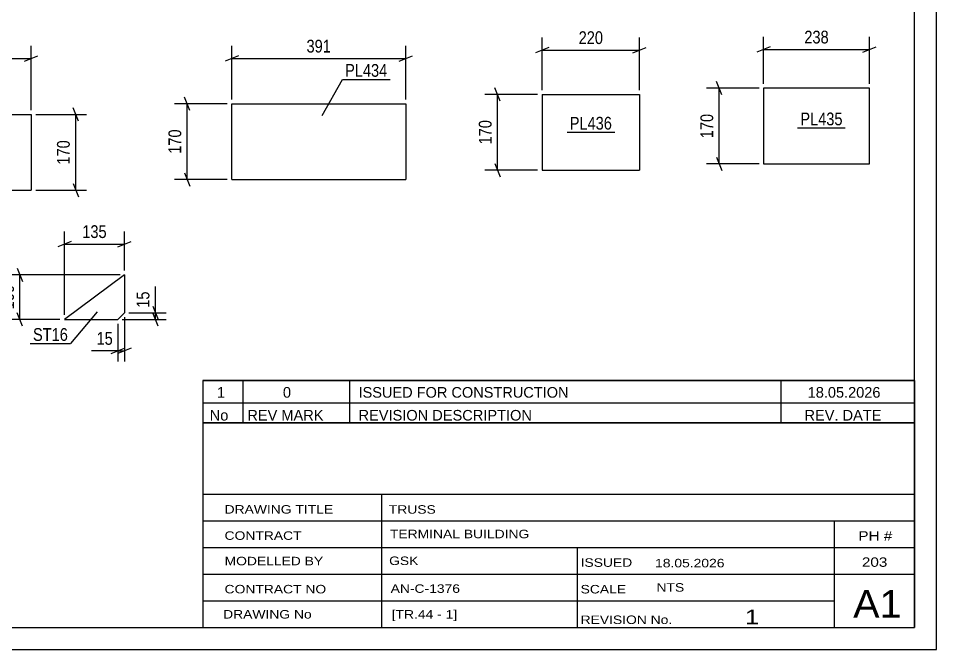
# Model space of a CAD drawing. Header units: millimetres. Extents: x 0 to 420, y 0 to 297.
# Drawn here: x 213.5 to 420, y 0 to 142.1 of the extents above; entities that cross this region are included whole.
import ezdxf

# ---------------------------------------------------------------- set-up
doc = ezdxf.new("R2010")
doc.units = ezdxf.units.MM
doc.styles.add('Arial Narrow', font='ARIALN.TTF', dxfattribs={"height": 0.2})

# ---------------------------------------------------------------- blocks, each defined once
blk = doc.blocks.new('Unknown-283123132-1133')
at = {"color": 5, "linetype": 'Continuous'}
for p, q in [((420, 0), (420, 297)), ((415, 5), (415, 292)), ((5, 5), (415, 5)), ((0, 0), (420, 0))]:
    blk.add_line(p, q, dxfattribs=at)
blk = doc.blocks.new('Part-283123132-3896 - 3880')
at = {"color": 2, "linetype": 'Continuous'}
for p, q in [((261.48, 105.83), (261.48, 122.83)), ((261.48, 122.83), (300.62, 122.83)), ((300.62, 122.83), (300.62, 105.83)), ((261.48, 105.83), (300.62, 105.83))]:
    blk.add_line(p, q, dxfattribs=at)
blk = doc.blocks.new('Part-283123132-3852 - 3836')
at = {"color": 2, "linetype": 'Continuous'}
for p, q in [((176.31, 120.39), (176.31, 103.39)), ((176.31, 120.39), (196.31, 120.39)), ((196.41, 120.39), (216.41, 120.39)), ((216.41, 120.39), (216.41, 103.39)), ((176.31, 103.39), (196.31, 103.39)), ((196.41, 103.39), (216.41, 103.39))]:
    blk.add_line(p, q, dxfattribs=at)
blk = doc.blocks.new('Part-283123132-3809 - 3795')
at = {"color": 2, "linetype": 'Continuous'}
for p, q in [((331.27, 124.93), (331.27, 107.93)), ((331.27, 124.93), (353.22, 124.93)), ((353.22, 124.93), (353.22, 107.93)), ((331.27, 107.93), (353.22, 107.93))]:
    blk.add_line(p, q, dxfattribs=at)
blk = doc.blocks.new('Part-283123132-3768 - 3754')
at = {"color": 2, "linetype": 'Continuous'}
for p, q in [((381.1, 126.32), (381.1, 109.32)), ((404.88, 126.32), (381.1, 126.32)), ((404.88, 109.32), (404.88, 126.32)), ((381.1, 109.32), (404.88, 109.32))]:
    blk.add_line(p, q, dxfattribs=at)
blk = doc.blocks.new('Part-283123132-3416 - 3400')
at = {"color": 2, "linetype": 'Continuous'}
for p, q in [((237.37, 84.32), (223.87, 74.32)), ((237.37, 84.32), (237.37, 75.82)), ((235.87, 74.32), (237.37, 75.82)), ((223.87, 74.32), (235.87, 74.32))]:
    blk.add_line(p, q, dxfattribs=at)
blk = doc.blocks.new('StraightDimension-283123132-3898 - 3880')
at = {"color": 7, "linetype": 'Continuous'}
for p, q in [((261.48, 123.83), (261.48, 135.87)), ((300.62, 123.83), (300.62, 135.87)), ((262.98, 133.62), (259.98, 132.42)), ((261.48, 133.02), (300.62, 133.02)), ((299.12, 132.42), (302.12, 133.62))]:
    blk.add_line(p, q, dxfattribs=at)
at = {"color": 0}
blk.add_wipeout([(284.39, 133.77), (284.39, 137.97), (277.71, 137.97), (277.71, 133.77)], dxfattribs=at)
at = {"color": 3, "style": 'Arial Narrow'}
blk.add_text('391', height=2.863, dxfattribs=at).set_placement((278.31, 134.37))
blk = doc.blocks.new('StraightDimension-283123132-3909 - 3880')
at = {"color": 7, "linetype": 'Continuous'}
for p, q in [((252.08, 121.33), (250.88, 124.33)), ((260.48, 122.83), (248.63, 122.83)), ((251.48, 105.83), (251.48, 122.83)), ((260.48, 105.83), (248.63, 105.83)), ((250.88, 107.33), (252.08, 104.33))]:
    blk.add_line(p, q, dxfattribs=at)
at = {"color": 0}
blk.add_wipeout([(250.73, 117.68), (246.53, 117.68), (246.53, 110.99), (250.73, 110.99)], dxfattribs=at)
at = {"color": 3, "style": 'Arial Narrow'}
blk.add_text('170', height=2.863, rotation=90.0002, dxfattribs=at).set_placement((250.13, 111.59))
blk = doc.blocks.new('StraightDimension-283123132-3855 - 3836')
at = {"color": 7, "linetype": 'Continuous'}
for p, q in [((227.01, 118.89), (225.81, 121.89)), ((217.41, 120.39), (228.81, 120.39)), ((226.41, 103.39), (226.41, 120.39)), ((217.41, 103.39), (228.81, 103.39)), ((225.81, 104.89), (227.01, 101.89))]:
    blk.add_line(p, q, dxfattribs=at)
at = {"color": 0}
blk.add_wipeout([(225.66, 115.24), (221.46, 115.24), (221.46, 108.55), (225.66, 108.55)], dxfattribs=at)
at = {"color": 3, "style": 'Arial Narrow'}
blk.add_text('170', height=2.863, rotation=90.0002, dxfattribs=at).set_placement((225.06, 109.15))
blk = doc.blocks.new('StraightDimension-283123132-3866 - 3836')
at = {"color": 7, "linetype": 'Continuous'}
for p, q in [((176.31, 121.39), (176.31, 135.86)), ((216.41, 121.39), (216.41, 135.86)), ((177.81, 133.61), (174.81, 132.41)), ((176.31, 133.01), (216.41, 133.01)), ((214.91, 132.41), (217.91, 133.61))]:
    blk.add_line(p, q, dxfattribs=at)
at = {"color": 0}
blk.add_wipeout([(199.7, 133.76), (199.7, 137.96), (193.02, 137.96), (193.02, 133.76)], dxfattribs=at)
at = {"color": 3, "style": 'Arial Narrow'}
blk.add_text('401', height=2.863, dxfattribs=at).set_placement((193.62, 134.36))
blk = doc.blocks.new('StraightDimension-283123132-3822 - 3795')
at = {"color": 7, "linetype": 'Continuous'}
for p, q in [((321.87, 123.43), (320.67, 126.43)), ((330.27, 124.93), (318.42, 124.93)), ((321.27, 107.93), (321.27, 124.93)), ((330.27, 107.93), (318.42, 107.93)), ((320.67, 109.43), (321.87, 106.43))]:
    blk.add_line(p, q, dxfattribs=at)
at = {"color": 0}
blk.add_wipeout([(320.52, 119.77), (316.32, 119.77), (316.32, 113.09), (320.52, 113.09)], dxfattribs=at)
at = {"color": 3, "style": 'Arial Narrow'}
blk.add_text('170', height=2.863, rotation=90.0002, dxfattribs=at).set_placement((319.92, 113.69))
blk = doc.blocks.new('StraightDimension-283123132-3811 - 3795')
at = {"color": 7, "linetype": 'Continuous'}
for p, q in [((331.27, 125.93), (331.27, 137.78)), ((353.22, 125.93), (353.22, 137.78)), ((332.77, 135.53), (329.77, 134.33)), ((331.27, 134.93), (353.22, 134.93)), ((351.72, 134.33), (354.72, 135.53))]:
    blk.add_line(p, q, dxfattribs=at)
at = {"color": 0}
blk.add_wipeout([(345.59, 135.68), (345.59, 139.88), (338.9, 139.88), (338.9, 135.68)], dxfattribs=at)
at = {"color": 3, "style": 'Arial Narrow'}
blk.add_text('220', height=2.863, dxfattribs=at).set_placement((339.5, 136.28))
blk = doc.blocks.new('StraightDimension-283123132-3770 - 3754')
at = {"color": 7, "linetype": 'Continuous'}
for p, q in [((380.1, 126.32), (368.25, 126.32)), ((371.7, 124.82), (370.5, 127.82)), ((371.1, 109.32), (371.1, 126.32)), ((370.5, 110.82), (371.7, 107.82)), ((380.1, 109.32), (368.25, 109.32))]:
    blk.add_line(p, q, dxfattribs=at)
at = {"color": 0}
blk.add_wipeout([(370.35, 121.17), (366.15, 121.17), (366.15, 114.48), (370.35, 114.48)], dxfattribs=at)
at = {"color": 3, "style": 'Arial Narrow'}
blk.add_text('170', height=2.863, rotation=90.0002, dxfattribs=at).set_placement((369.75, 115.08))
blk = doc.blocks.new('StraightDimension-283123132-3781 - 3754')
at = {"color": 7, "linetype": 'Continuous'}
for p, q in [((381.1, 127.32), (381.1, 137.91)), ((404.88, 127.32), (404.88, 137.91)), ((382.6, 135.66), (379.6, 134.46)), ((381.1, 135.06), (404.88, 135.06)), ((403.38, 134.46), (406.38, 135.66))]:
    blk.add_line(p, q, dxfattribs=at)
at = {"color": 0}
blk.add_wipeout([(396.33, 135.81), (396.33, 140.01), (389.65, 140.01), (389.65, 135.81)], dxfattribs=at)
at = {"color": 3, "style": 'Arial Narrow'}
blk.add_text('238', height=2.863, dxfattribs=at).set_placement((390.25, 136.41))
blk = doc.blocks.new('StraightDimension-283123132-3447 - 3400')
at = {"color": 7, "linetype": 'Continuous'}
for p, q in [((213.27, 85.82), (214.47, 82.82)), ((236.37, 84.32), (211.02, 84.32)), ((213.87, 74.32), (213.87, 84.32)), ((214.47, 72.82), (213.27, 75.82)), ((222.87, 74.32), (211.02, 74.32))]:
    blk.add_line(p, q, dxfattribs=at)
at = {"color": 0}
blk.add_wipeout([(213.12, 82.66), (208.92, 82.66), (208.92, 75.98), (213.12, 75.98)], dxfattribs=at)
at = {"color": 3, "style": 'Arial Narrow'}
blk.add_text('100', height=2.863, rotation=90.0002, dxfattribs=at).set_placement((212.52, 76.58))
blk = doc.blocks.new('StraightDimension-283123132-3432 - 3400')
at = {"color": 7, "linetype": 'Continuous'}
for p, q in [((237.37, 74.82), (237.37, 64.85)), ((235.87, 73.32), (235.87, 64.85)), ((234.37, 66.65), (237.37, 67.85)), ((238.87, 67.85), (235.87, 66.65)), ((235.87, 67.25), (237.37, 67.25))]:
    blk.add_line(p, q, dxfattribs=at)
at = {"color": 0}
blk.add_wipeout([(235.35, 68), (235.35, 72.2), (230.49, 72.2), (230.49, 68)], dxfattribs=at)
at = {"color": 7, "linetype": 'Continuous'}
blk.add_line((235.87, 67.25), (229.97, 67.25), dxfattribs=at)
blk.add_line((235.87, 67.25), (229.97, 67.25), dxfattribs=at)
at = {"color": 3, "style": 'Arial Narrow'}
blk.add_text('15', height=2.863, dxfattribs=at).set_placement((231.09, 68.6))
blk = doc.blocks.new('StraightDimension-283123132-3418 - 3400')
at = {"color": 7, "linetype": 'Continuous'}
for p, q in [((223.87, 75.32), (223.87, 94.13)), ((237.37, 85.32), (237.37, 94.13)), ((225.37, 91.88), (222.37, 90.68)), ((223.87, 91.28), (237.37, 91.28)), ((235.87, 90.68), (238.87, 91.88))]:
    blk.add_line(p, q, dxfattribs=at)
at = {"color": 0}
blk.add_wipeout([(233.97, 92.03), (233.97, 96.23), (227.28, 96.23), (227.28, 92.03)], dxfattribs=at)
at = {"color": 3, "style": 'Arial Narrow'}
blk.add_text('135', height=2.863, dxfattribs=at).set_placement((227.88, 92.63))
blk = doc.blocks.new('StraightDimension-283123132-3459 - 3400')
at = {"color": 7, "linetype": 'Continuous'}
for p, q in [((243.72, 77.32), (244.92, 74.32)), ((238.37, 75.82), (246.72, 75.82)), ((244.92, 72.82), (243.72, 75.82)), ((244.32, 74.32), (244.32, 75.82)), ((236.87, 74.32), (246.72, 74.32))]:
    blk.add_line(p, q, dxfattribs=at)
at = {"color": 0}
blk.add_wipeout([(243.57, 81.2), (239.37, 81.2), (239.37, 76.34), (243.57, 76.34)], dxfattribs=at)
at = {"color": 7, "linetype": 'Continuous'}
blk.add_line((244.32, 75.82), (244.32, 81.72), dxfattribs=at)
blk.add_line((244.32, 75.82), (244.32, 81.72), dxfattribs=at)
at = {"color": 3, "style": 'Arial Narrow'}
blk.add_text('15', height=2.863, rotation=90.0002, dxfattribs=at).set_placement((242.97, 76.94))
blk = doc.blocks.new('Unknown-283123132-16603')
at = {"color": 7, "linetype": 'Continuous'}
for p, q in [((255, 51.05), (255, 5)), ((255, 51.05), (415, 51.05)), ((415, 51), (415, 5)), ((255, 35), (415, 35)), ((295.14, 35), (295.14, 5)), ((255, 29), (415, 29)), ((397, 5.05), (397, 29.05)), ((255, 23), (415, 23)), ((339.14, 23), (339.14, 5)), ((255, 17), (415, 17)), ((255, 11), (397, 11)), ((255, 5), (415, 5))]:
    blk.add_line(p, q, dxfattribs=at)
at = {"color": 7, "style": 'Arial Narrow'}
for s, height, width, p in [('DRAWING TITLE', 1.9089, 1.425378, (259.88, 30.61)), ('TRUSS', 1.909, 1.425378, (296.81, 30.59)), ('TERMINAL BUILDING', 1.9089, 1.425378, (297.06, 25.07)), ('CONTRACT', 1.909, 1.425378, (259.88, 24.71)), ('MODELLED BY', 1.9089, 1.425378, (259.88, 18.98)), ('GSK', 1.909, 1.425378, (296.88, 19.04)), ('ISSUED', 1.909, 1.425378, (339.94, 18.64)), ('18.05.2026', 1.909, 1.425378, (356.69, 18.52)), ('CONTRACT NO', 1.9089, 1.425378, (259.88, 12.66)), ('AN-C-1376', 1.909, 1.425378, (297.23, 12.78)), ('SCALE', 1.909, 1.425378, (339.94, 12.65)), ('A1', 6.204, 1.25, (401.24, 7.2)), ('DRAWING No', 1.909, 1.425378, (259.56, 7)), ('[TR.44 - 1]', 1.9089, 1.425378, (297.46, 6.99)), ('1', 3.34, 1.5, (376.91, 5.68)), ('REVISION No.', 1.9089, 1.425378, (339.94, 5.77))]:
    blk.add_text(s, height=height, dxfattribs=dict(at, width=width)).set_placement(p)
at = {"color": 7, "linetype": 'Continuous', "style": 'Arial Narrow'}
for s, height, width, p in [('PH #', 2.1, 1.42538, (402.4, 24.55)), ('203', 2.1, 1.42538, (403.19, 18.65)), ('NTS', 1.909, 1.425378, (357, 13.05))]:
    blk.add_text(s, height=height, dxfattribs=dict(at, width=width)).set_placement(p)
blk = doc.blocks.new('Unknown-283123132-16604')
at = {"color": 7, "linetype": 'Continuous'}
for p, q in [((255, 60.55), (415, 60.55)), ((415, 60.55), (255, 60.55)), ((255, 60.55), (255, 55.55)), ((264, 60.55), (264, 55.55)), ((288, 60.55), (288, 55.55)), ((385, 60.55), (385, 55.55)), ((415, 60.55), (415, 55.55)), ((255, 55.55), (415, 55.55)), ((255, 55.55), (255, 51.05)), ((255, 55.55), (415, 55.55)), ((264, 55.55), (264, 51.05)), ((288, 55.55), (288, 51.05)), ((385, 55.55), (385, 51.05)), ((415, 55.55), (415, 51.05)), ((415, 51.05), (255, 51.05))]:
    blk.add_line(p, q, dxfattribs=at)
at = {"color": 7, "linetype": 'Continuous', "style": 'Arial Narrow'}
for s, height, width, p in [('1', 2.39, 1.196471, (258.16, 56.7)), ('0', 2.39, 1.196471, (273, 56.7)), ('ISSUED FOR CONSTRUCTION', 2.3861, 1.196471, (290, 56.7)), ('18.05.2026', 2.386, 1.196471, (391, 56.7)), ('No', 2.386, 1.2, (256.54, 51.55)), ('REV MARK', 2.386, 1.2, (265, 51.55)), ('REVISION DESCRIPTION', 2.3861, 1.2, (290, 51.55)), ('REV. DATE', 2.386, 1.2, (390.28, 51.55))]:
    blk.add_text(s, height=height, dxfattribs=dict(at, width=width)).set_placement(p)
blk = doc.blocks.new('Mark-283123132-3892 - 3880')
at = {"color": 0}
blk.add_wipeout([(296.48, 128.92), (296.48, 131.92), (286.98, 131.92), (286.98, 128.92)], dxfattribs=at)
blk.add_wipeout([(296.48, 128.92), (296.48, 131.92), (286.98, 131.92), (286.98, 128.92)], dxfattribs=at)
at = {"color": 30, "linetype": 'Continuous'}
for p, q in [((281.83, 120.18), (286.38, 128.32)), ((286.38, 128.32), (297.08, 128.32))]:
    blk.add_line(p, q, dxfattribs=at)
at = {"color": 3, "style": 'Arial Narrow'}
blk.add_text('PL434', height=2.863, dxfattribs=at).set_placement((286.98, 128.92))
blk = doc.blocks.new('Mark-283123132-3807 - 3795')
at = {"color": 0}
blk.add_wipeout([(347, 117.03), (347, 120.03), (337.49, 120.03), (337.49, 117.03)], dxfattribs=at)
blk.add_wipeout([(347, 117.03), (347, 120.03), (337.49, 120.03), (337.49, 117.03)], dxfattribs=at)
at = {"color": 30, "linetype": 'Continuous'}
blk.add_line((336.89, 116.43), (347.6, 116.43), dxfattribs=at)
at = {"color": 3, "style": 'Arial Narrow'}
blk.add_text('PL436', height=2.863, dxfattribs=at).set_placement((337.49, 117.03))
blk = doc.blocks.new('Mark-283123132-3766 - 3754')
at = {"color": 0}
blk.add_wipeout([(398.85, 117.99), (398.85, 120.99), (389.35, 120.99), (389.35, 117.99)], dxfattribs=at)
blk.add_wipeout([(398.85, 117.99), (398.85, 120.99), (389.35, 120.99), (389.35, 117.99)], dxfattribs=at)
at = {"color": 30, "linetype": 'Continuous'}
blk.add_line((388.75, 117.39), (399.45, 117.39), dxfattribs=at)
at = {"color": 3, "style": 'Arial Narrow'}
blk.add_text('PL435', height=2.863, dxfattribs=at).set_placement((389.35, 117.99))
blk = doc.blocks.new('Mark-283123132-3412 - 3400')
at = {"color": 0}
blk.add_wipeout([(224.66, 69.48), (224.66, 72.48), (216.8, 72.48), (216.8, 69.48)], dxfattribs=at)
blk.add_wipeout([(224.66, 69.48), (224.66, 72.48), (216.8, 72.48), (216.8, 69.48)], dxfattribs=at)
at = {"color": 30, "linetype": 'Continuous'}
for p in [(231.24, 75.99), (216.2, 68.88)]:
    blk.add_line(p, (225.26, 68.88), dxfattribs=at)
at = {"color": 3, "style": 'Arial Narrow'}
blk.add_text('ST16', height=2.863, dxfattribs=at).set_placement((216.8, 69.48))

msp = doc.modelspace()

# ---------------------------------------------------------------- block references
for name in ['Unknown-283123132-1133', 'Part-283123132-3768 - 3754', 'Part-283123132-3809 - 3795', 'Part-283123132-3896 - 3880', 'Part-283123132-3852 - 3836', 'Part-283123132-3416 - 3400', 'Unknown-283123132-16604', 'Unknown-283123132-16603']:
    msp.add_blockref(name, (0, 0))

# ---------------------------------------------------------------- next in the draw order: block references
for name in ['StraightDimension-283123132-3898 - 3880', 'StraightDimension-283123132-3822 - 3795', 'StraightDimension-283123132-3770 - 3754', 'StraightDimension-283123132-3855 - 3836', 'Mark-283123132-3807 - 3795', 'Mark-283123132-3766 - 3754', 'StraightDimension-283123132-3447 - 3400']:
    msp.add_blockref(name, (0, 0))

# ---------------------------------------------------------------- next in the draw order: block references
for name in ['StraightDimension-283123132-3811 - 3795', 'StraightDimension-283123132-3781 - 3754', 'StraightDimension-283123132-3866 - 3836', 'Mark-283123132-3892 - 3880', 'StraightDimension-283123132-3909 - 3880', 'StraightDimension-283123132-3432 - 3400']:
    msp.add_blockref(name, (0, 0))

# ---------------------------------------------------------------- next in the draw order: block references
msp.add_blockref('StraightDimension-283123132-3418 - 3400', (0, 0))

# ---------------------------------------------------------------- next in the draw order: block references
for name in ['StraightDimension-283123132-3459 - 3400', 'Mark-283123132-3412 - 3400']:
    msp.add_blockref(name, (0, 0))

doc.saveas('drawing.dxf')
